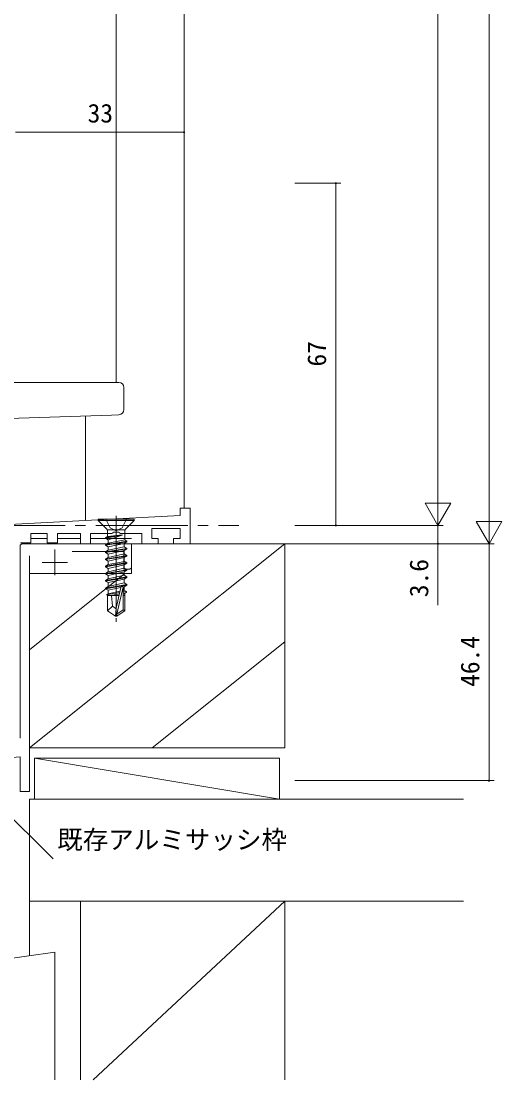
# Model space of a CAD drawing. Units: millimetres, scale not verified. Extents: x -594 to 539, y -420 to 386.
# Drawn here: x -298.4 to -204.3, y -239.7 to -32.3 of the extents above; entities that cross this region are included whole.
import ezdxf
from ezdxf.enums import TextEntityAlignment as Align

# ---------------------------------------------------------------- set-up
doc = ezdxf.new("R2010")
doc.units = ezdxf.units.MM
doc.header["$LTSCALE"] = 2
doc.linetypes.add('CHAIN2', pattern=[12, 9, -1, 1, -1])
doc.linetypes.add('DASHED3', pattern=[4, 3, -1])
for name, color, linetype, lineweight in [('0-3_YKK_12', 2, 'Continuous', 9), ('0-4_YSS_K', 3, 'Continuous', 9), ('0-5_YKK_D', 6, 'Continuous', 9), ('0-7_YKK_13', 4, 'Continuous', 9), ('0-8_YKK_11', 7, 'Continuous', 9)]:
    doc.layers.add(name, color=color, linetype=linetype, lineweight=lineweight)
doc.styles.add('ＭＳ ゴシック', font='')
doc.styles.get('ＭＳ ゴシック').set_extended_font_data('MS Gothic')

msp = doc.modelspace()

# ---------------------------------------------------------------- linework, layer by layer
at = {"layer": '0-3_YKK_12'}
for p, q in [((-266.531, 141.942), (-266.531, -127.658)), ((-279.831, 95.142), (-279.831, -103.058)), ((-285.831, -109.62), (-285.831, -130.127))]:
    msp.add_line(p, q, dxfattribs=at)
at = {"layer": '0-3_YKK_12', "linetype": 'CHAIN2'}
msp.add_line((-379.831, -131.055), (-255.831, -131.055), dxfattribs=at)
at = {"layer": '0-4_YSS_K'}
for p, q in [((-296.831, -174.658), (-246.833, -134.66)), ((-276.831, -134.658), (-276.831, -140.508)), ((-276.831, -134.658), (-211.831, -134.658)), ((-276.831, -134.658), (-211.831, -134.658)), ((-276.831, -134.658), (-211.831, -134.658)), ((-246.833, -174.658), (-246.833, -134.658)), ((-296.831, -140.508), (-276.831, -140.508)), ((-278.155, -140.508), (-296.831, -155.448)), ((-246.831, -153.867), (-272.819, -174.658)), ((-296.831, -174.658), (-246.831, -174.658)), ((-295.831, -176.658), (-247.831, -184.658)), ((-247.831, -176.658), (-295.831, -176.658)), ((-295.831, -184.658), (-295.831, -176.658)), ((-247.831, -184.658), (-247.831, -176.658)), ((-211.831, -184.658), (-296.831, -184.658)), ((-296.831, -184.658), (-296.831, -215.36)), ((-211.831, -204.658), (-296.831, -204.658)), ((-286.831, -204.658), (-286.831, -239.658)), ((-407.83, -230.949), (-291.831, -214.658)), ((-291.831, -239.658), (-291.831, -214.658))]:
    msp.add_line(p, q, dxfattribs=at)
msp.add_lwpolyline([(-246.831, -239.658), (-246.831, -204.658), (-284.328, -239.658)], dxfattribs=at)
at = {"layer": '0-5_YKK_D'}
for p, q in [((-206.831, -129.658), (-206.831, 157.842)), ((-216.831, -126.055), (-216.831, 121.142)), ((-266.533, -62.058), (-266.533, -53.058)), ((-266.533, -54.058), (-299.531, -54.058)), ((-244.833, -64.058), (-235.831, -64.058)), ((-236.831, -131.055), (-236.831, -64.058)), ((-216.831, -131.055), (-216.831, -122.395)), ((-206.831, -134.658), (-206.831, -125.998)), ((-216.831, -131.055), (-219.331, -126.725)), ((-214.331, -126.725), (-219.331, -126.725)), ((-216.831, -131.055), (-214.331, -126.725)), ((-206.831, -134.658), (-209.331, -130.328)), ((-204.331, -130.328), (-209.331, -130.328)), ((-206.831, -134.658), (-204.331, -130.328)), ((-244.833, -131.055), (-215.831, -131.055)), ((-244.833, -131.055), (-215.831, -131.055)), ((-244.833, -131.055), (-235.831, -131.055)), ((-244.833, -134.658), (-205.831, -134.658)), ((-244.833, -134.66), (-205.831, -134.66)), ((-206.831, -181.055), (-206.831, -134.66)), ((-244.833, -181.055), (-205.831, -181.055)), ((-305.416, -183.228), (-292.182, -196.351))]:
    msp.add_line(p, q, dxfattribs=at)
msp.add_lwpolyline([(-216.831, -131.055), (-216.831, -134.658), (-216.831, -146.705)], dxfattribs=at)
for centre, start, end in [((-266.533, -54.058), 0, 180), ((-266.533, -54.058), 180, 0), ((-236.831, -64.058), 90, 270), ((-236.831, -64.058), 270, 90), ((-236.831, -131.055), 90, 270), ((-236.831, -131.055), 270, 90), ((-216.831, -134.658), 90, 270), ((-216.831, -134.658), 270, 90), ((-206.831, -181.055), 90, 270), ((-206.831, -181.055), 270, 90)]:
    msp.add_arc(centre, 0.106, start, end, dxfattribs=at)
at = {"layer": '0-7_YKK_13'}
for p, q in [((-306.431, -103.058), (-280.778, -103.058)), ((-280.778, -103.058), (-279.331, -103.058)), ((-278.331, -104.058), (-278.331, -108.392)), ((-280.743, -109.442), (-304.266, -110.264)), ((-279.296, -109.392), (-280.743, -109.442)), ((-276.333, -129.813), (-283.333, -129.813)), ((-283.333, -129.813), (-283.333, -130.113)), ((-276.333, -130.113), (-283.333, -130.113)), ((-283.333, -130.113), (-281.806, -131.64)), ((-276.333, -130.113), (-277.86, -131.64)), ((-276.333, -129.813), (-276.333, -130.113)), ((-278.153, -131.933), (-281.513, -131.933)), ((-281.513, -132.347), (-281.513, -133.221)), ((-278.153, -132.347), (-278.153, -133.921)), ((-296.533, -133.655), (-293.333, -133.655)), ((-291.333, -133.655), (-286.833, -133.655)), ((-284.833, -133.655), (-276.831, -133.655)), ((-278.653, -132.936), (-281.933, -133.463)), ((-281.933, -133.463), (-281.513, -133.221)), ((-281.933, -133.463), (-281.933, -133.563)), ((-281.933, -133.563), (-281.383, -133.881)), ((-281.933, -134.863), (-277.733, -134.163)), ((-277.733, -134.263), (-281.933, -134.963)), ((-281.933, -134.863), (-281.383, -134.545)), ((-278.653, -132.936), (-281.513, -133.221)), ((-278.653, -132.996), (-281.383, -133.881)), ((-281.383, -133.881), (-281.383, -134.545)), ((-278.153, -133.921), (-281.383, -134.545)), ((-278.283, -134.581), (-281.383, -135.281)), ((-277.733, -134.263), (-278.283, -134.581)), ((-278.283, -134.581), (-278.283, -135.246)), ((-277.733, -134.163), (-278.153, -133.921)), ((-277.733, -134.163), (-277.733, -134.263)), ((-281.933, -134.863), (-281.933, -134.963)), ((-281.933, -134.963), (-281.383, -135.281)), ((-281.933, -136.263), (-277.733, -135.563)), ((-277.733, -135.663), (-281.933, -136.363)), ((-281.933, -136.263), (-281.383, -135.945)), ((-281.933, -136.263), (-281.933, -136.363)), ((-281.933, -136.363), (-281.383, -136.681)), ((-278.283, -135.246), (-281.383, -135.945)), ((-281.383, -135.281), (-281.383, -135.945)), ((-278.283, -135.981), (-281.383, -136.681)), ((-278.283, -136.646), (-281.383, -137.345)), ((-281.383, -136.681), (-281.383, -137.345)), ((-277.733, -135.563), (-278.283, -135.246)), ((-277.733, -135.663), (-278.283, -135.981)), ((-278.283, -135.981), (-278.283, -136.646)), ((-277.733, -136.963), (-278.283, -136.646)), ((-277.733, -135.563), (-277.733, -135.663)), ((-281.933, -137.663), (-277.733, -136.963)), ((-277.733, -137.063), (-281.933, -137.763)), ((-281.933, -137.663), (-281.383, -137.345)), ((-281.933, -137.663), (-281.513, -137.42)), ((-281.933, -137.663), (-281.933, -137.763)), ((-281.933, -137.663), (-281.933, -137.763)), ((-281.933, -137.763), (-281.383, -138.08)), ((-281.933, -137.763), (-281.383, -138.081)), ((-281.933, -139.063), (-277.733, -138.363)), ((-277.733, -138.463), (-281.933, -139.163)), ((-281.933, -139.063), (-281.383, -138.745)), ((-278.283, -137.381), (-281.383, -138.081)), ((-281.383, -138.08), (-281.383, -138.745)), ((-278.153, -138.12), (-281.383, -138.745)), ((-277.733, -137.063), (-278.283, -137.381)), ((-278.283, -137.381), (-278.283, -138.145)), ((-278.283, -138.78), (-278.283, -139.445)), ((-277.733, -138.363), (-278.153, -138.12)), ((-277.733, -136.963), (-277.733, -137.063)), ((-277.733, -138.363), (-277.733, -138.463)), ((-281.933, -139.063), (-281.933, -139.163)), ((-281.933, -139.163), (-281.383, -139.48)), ((-281.933, -140.463), (-277.733, -139.763)), ((-277.733, -139.863), (-281.933, -140.563)), ((-281.933, -140.463), (-281.383, -140.145)), ((-281.933, -140.463), (-281.933, -140.563)), ((-281.933, -140.563), (-281.383, -140.88)), ((-278.283, -139.445), (-281.383, -140.145)), ((-281.383, -139.48), (-281.383, -140.145)), ((-278.283, -140.845), (-281.383, -141.545)), ((-281.383, -140.88), (-281.383, -141.545)), ((-277.733, -139.763), (-278.283, -139.445)), ((-278.283, -140.18), (-278.283, -140.845)), ((-277.733, -141.163), (-278.283, -140.845)), ((-277.733, -139.763), (-277.733, -139.863)), ((-281.933, -141.863), (-277.733, -141.163)), ((-277.733, -141.263), (-281.933, -141.963)), ((-281.933, -141.863), (-281.383, -141.545)), ((-281.933, -141.863), (-281.933, -141.963)), ((-281.933, -141.963), (-281.383, -142.28)), ((-281.933, -143.363), (-277.733, -142.663)), ((-277.733, -142.763), (-281.933, -143.463)), ((-281.933, -143.363), (-281.383, -143.045)), ((-278.283, -141.58), (-281.383, -142.28)), ((-281.383, -142.28), (-281.383, -143.045)), ((-278.283, -142.345), (-281.383, -143.045)), ((-277.733, -141.263), (-278.283, -141.58)), ((-278.283, -141.58), (-278.283, -142.345)), ((-277.733, -142.663), (-278.283, -142.345)), ((-277.733, -142.763), (-278.283, -143.08)), ((-277.733, -141.163), (-277.733, -141.263)), ((-277.733, -142.663), (-277.733, -142.763)), ((-281.933, -143.363), (-281.933, -143.463)), ((-281.933, -143.463), (-281.383, -143.78)), ((-279.155, -144.223), (-281.733, -144.647)), ((-281.733, -144.647), (-281.383, -144.445)), ((-281.533, -144.742), (-281.733, -144.647)), ((-281.533, -144.742), (-281.533, -147.767)), ((-279.289, -144.813), (-281.533, -144.813)), ((-278.928, -143.226), (-281.383, -143.78)), ((-281.383, -143.78), (-281.383, -144.445)), ((-279.087, -143.927), (-281.383, -144.445)), ((-279.215, -144.489), (-280.881, -144.813)), ((-278.924, -143.206), (-279.833, -147.306)), ((-278.49, -143.103), (-279.683, -148.451)), ((-278.283, -143.08), (-278.475, -143.124)), ((-278.283, -143.745), (-278.436, -143.78)), ((-278.433, -143.261), (-278.433, -147.608)), ((-277.833, -144.005), (-278.433, -144.104)), ((-277.833, -144.221), (-278.433, -144.337)), ((-278.133, -144.813), (-278.433, -144.813)), ((-278.283, -143.08), (-278.283, -143.745)), ((-277.833, -144.005), (-278.283, -143.745)), ((-278.133, -144.394), (-278.133, -147.767)), ((-277.833, -144.005), (-277.833, -144.221)), ((-280.533, -146.913), (-281.533, -147.767)), ((-281.533, -147.767), (-279.983, -148.813)), ((-279.833, -147.306), (-279.983, -148.813)), ((-279.983, -148.813), (-279.683, -148.813)), ((-279.833, -147.306), (-279.833, -148.813)), ((-278.433, -147.608), (-279.683, -148.451)), ((-278.133, -147.767), (-279.683, -148.813)), ((-279.683, -148.451), (-279.683, -148.813)), ((-278.133, -147.767), (-278.433, -147.608))]:
    msp.add_line(p, q, dxfattribs=at)
at = {"layer": '0-7_YKK_13', "linetype": 'CHAIN2'}
msp.add_line((-279.833, -129.208), (-279.833, -149.923), dxfattribs=at)
at = {"layer": '0-7_YKK_13', "linetype": 'DASHED3'}
for points in [[(-281.834, -129.813), (-280.978, -131.529), (-279.833, -132.138)], [(-277.832, -129.813), (-278.688, -131.529), (-279.833, -132.138)]]:
    msp.add_lwpolyline(points, dxfattribs=at)
at = {"layer": '0-7_YKK_13'}
for points in [[(-278.653, -132.936), (-278.653, -132.996), (-281.933, -133.563)], [(-277.733, -138.463), (-278.283, -138.78), (-281.383, -139.48)], [(-277.733, -139.863), (-278.283, -140.18), (-281.383, -140.88)], [(-279.833, -147.414), (-280.533, -146.913), (-280.733, -144.813)], [(-277.833, -144.221), (-278.283, -144.48), (-278.433, -144.514)]]:
    msp.add_lwpolyline(points, dxfattribs=at)
for centre, radius, start, end in [((-279.331, -104.058), 1, 0, 90), ((-279.331, -108.392), 1, 272, 0), ((-282.513, -132.347), 1, 0, 45), ((-277.153, -132.347), 1, 135, 180), ((-278.681, -143.261), 0.248, 0, 167.19095)]:
    msp.add_arc(centre, radius, start, end, dxfattribs=at)
at = {"layer": '0-8_YKK_11'}
for p, q in [((-291.831, -135.808), (-291.831, -140.808)), ((-294.331, -138.308), (-289.331, -138.308))]:
    msp.add_line(p, q, dxfattribs=at)
for points in [[(-303.333, -131.044), (-267.333, -129.158), (-267.333, -127.658), (-265.333, -127.658), (-265.333, -134.658), (-268.583, -134.658), (-268.583, -133.658), (-267.333, -133.658), (-267.333, -131.658), (-272.833, -131.658), (-272.833, -133.658), (-271.583, -133.658), (-271.583, -134.658), (-274.833, -134.658), (-274.833, -132.658), (-278.967, -132.658), (-279.4, -132.408), (-280.266, -132.408), (-280.699, -132.658), (-284.833, -132.658), (-284.833, -134.658), (-286.833, -134.658), (-286.833, -132.658), (-291.333, -132.658), (-291.333, -134.458), (-293.333, -134.458), (-293.333, -132.658), (-296.533, -132.658), (-296.533, -134.458), (-298.533, -134.458)], [(-298.631, -172.735), (-298.631, -134.958), (-298.331, -134.658)], [(-298.331, -134.658), (-276.831, -134.658), (-276.831, -139.358)], [(-276.831, -139.358), (-277.131, -139.658), (-278.331, -139.658), (-278.331, -136.158), (-288.463, -136.158)], [(-296.831, -137.033), (-296.831, -183.158), (-298.631, -183.158), (-298.631, -176.374), (-304.268, -176.868)]]:
    msp.add_lwpolyline(points, dxfattribs=at)

# ---------------------------------------------------------------- texts
at = {"layer": '0-5_YKK_D', "color": 4, "style": 'ＭＳ ゴシック'}
for s, p in [('33', (-285.432, -53.258)), ('既存アルミサッシ枠', (-291.382, -195.551))]:
    msp.add_text(s, height=3.666, dxfattribs=at).set_placement(p, align=Align.BOTTOM_LEFT)
for s, p in [('67', (-237.631, -99.956)), ('3.6', (-217.631, -145.131)), ('46.4', (-207.631, -162.695))]:
    msp.add_text(s, height=3.666, rotation=90, dxfattribs=at).set_placement(p, align=Align.BOTTOM_LEFT)

doc.saveas('drawing.dxf')
